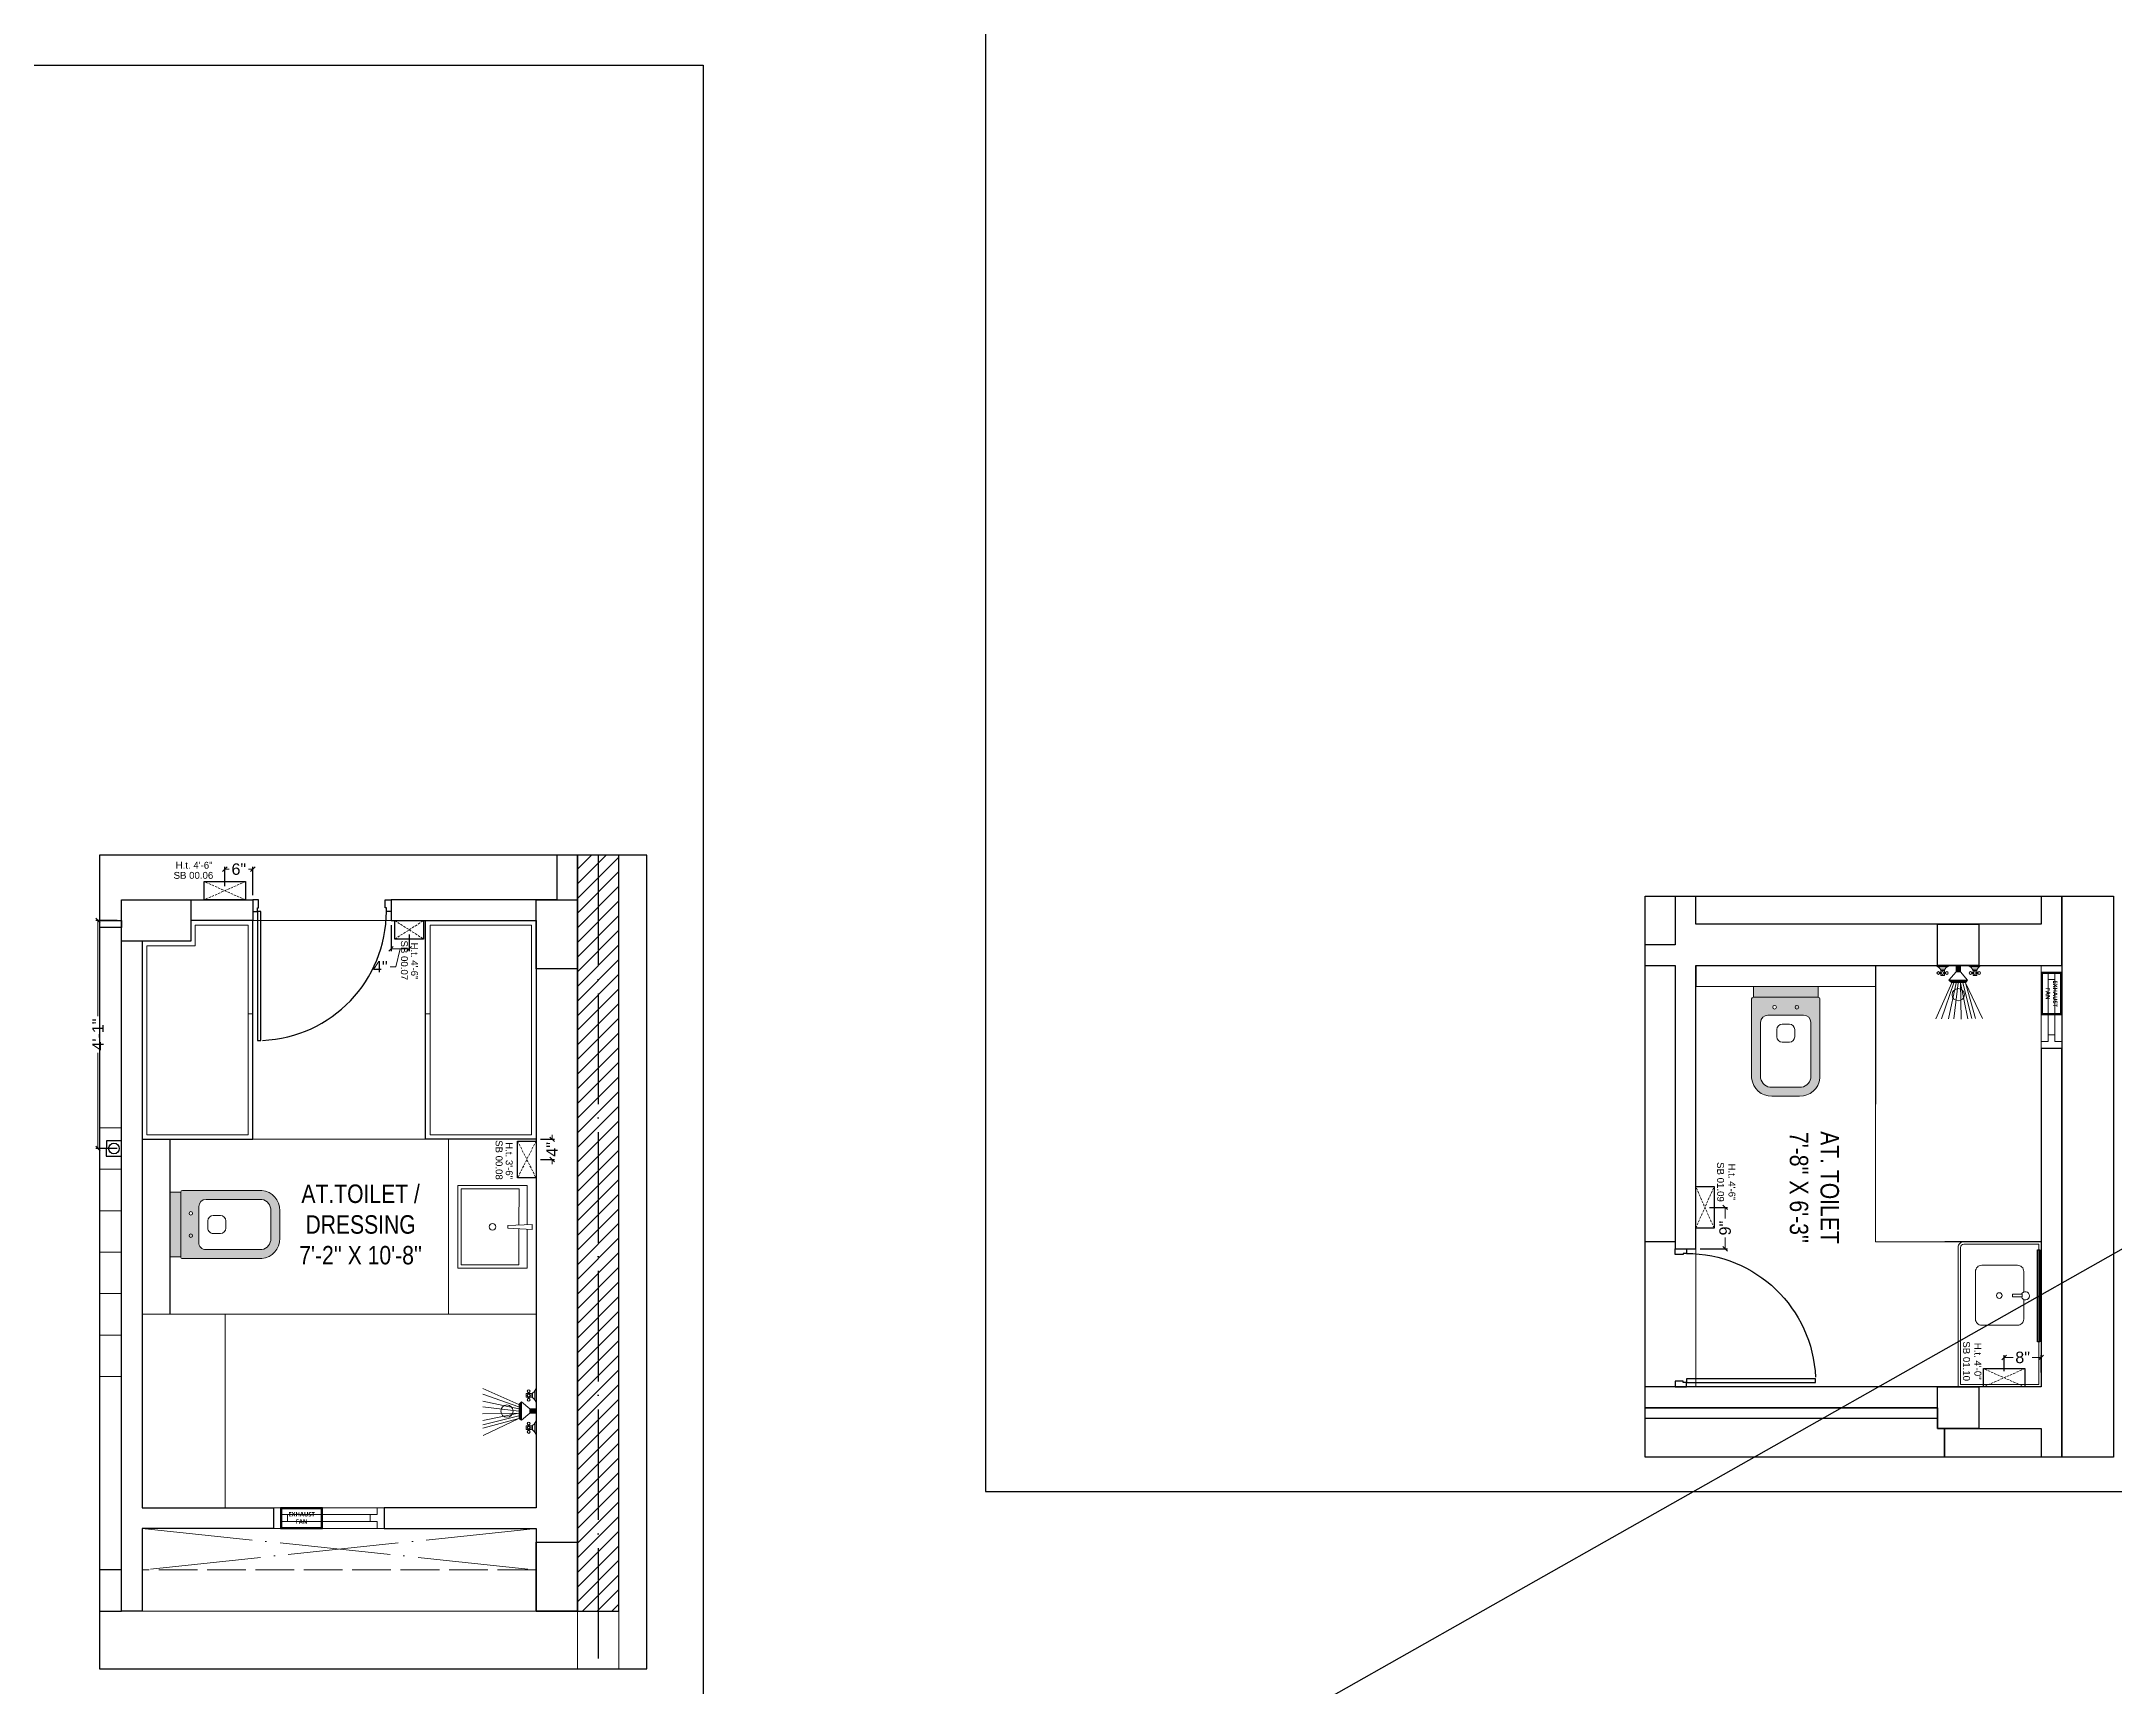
# Model space of a CAD drawing. Header units: millimetres. Extents: x 56222 to 3066687, y -650199 to -121287.
# Drawn here: x 156397.7 to 156847.9, y -178328.8 to -177971.5 of the extents above; entities that cross this region are included whole.
import ezdxf

# ---------------------------------------------------------------- set-up
doc = ezdxf.new("R2010")
doc.units = ezdxf.units.MM
doc.header["$MEASUREMENT"] = 0
doc.header["$PDMODE"] = 35
for name, pattern in [('ACAD_ISO02W100', [15, 12, -3]), ('ACAD_ISO04W100', [30, 24, -3, 0, -3]), ('DASHED', [0.75, 0.5, -0.25]), ('DASHED2', [0.375, 0.25, -0.125])]:
    doc.linetypes.add(name, pattern=pattern)
doc.layers.get('Defpoints').update_dxf_attribs({"color": 220})
doc.layers.add('AR DOOR', color=40, linetype='Continuous')
doc.layers.add('AR ELE-5', color=134, linetype='Continuous')
for name, color, linetype, lineweight in [('COLUMN', 1, 'Continuous', 30), ('dim05', 1, 'Continuous', 13), ('el', 7, 'Continuous', 20), ('ELEC-wires', 1, 'DASHED2', 13), ('Electrical', 84, 'Continuous', 30), ('FIRST FLOOR', 7, 'Continuous', 9), ('FIRST FLOOR ( DW_RAIL )', 7, 'Continuous', 9), ('FIRST FLOOR ( TEXT )', 7, 'Continuous', 9), ('FIRST FLOOR_( PLine )_', 251, 'Continuous', 30), ('FURNITURE', 32, 'Continuous', 9), ('GROUND FLOOR', 7, 'Continuous', 9), ('GROUND FLOOR  ( HATCH )', 251, 'Continuous', 9), ('GROUND FLOOR  ( PLINE )', 251, 'Continuous', 30), ('GROUND FLOOR ( STAIR )', 251, 'Continuous', 9), ('SECOND FLOOR ( DW_RAIL )', 7, 'Continuous', 9), ('TILE', 14, 'Continuous', 9), ('UTILITY', 48, 'Continuous', 9), ('wall', 7, 'Continuous', 30), ('X_PLOT', 1, 'Continuous', 9), ('XX~SLAB ( BEAM )~ ( DIM )', 7, 'Continuous', 9), ('XX~STR BEAM', 5, 'ACAD_ISO02W100', 9)]:
    doc.layers.add(name, color=color, linetype=linetype, lineweight=lineweight)
doc.layers.add('XX~SLAB ( PLINE )', color=251, linetype='Continuous', plot=False)
doc.styles.add('Arial', font='arial.ttf')
doc.styles.add('KATHA', font='swissc.ttf')
doc.styles.get("Standard").update_dxf_attribs({"font": 'arial.ttf', "height": 6})
doc.dimstyles.new('ISO-25', dxfattribs={"dimtxt": 2.5, "dimasz": 1, "dimexe": 0.5, "dimexo": 1, "dimtad": 0, "dimdec": 1, "dimlunit": 4, "dimtxsty": 'Standard', "dimblk": 'OBLIQUE', "dimcen": 2.5, "dimclrd": 1, "dimclre": 1, "dimclrt": 5, "dimadec": 0, "dimazin": 0, "dimtfac": 1, "dimtdec": 1, "dimtmove": 0, "dimatfit": 3, "dimfxl": 1, "dimlwd": -1, "dimarcsym": 0})

# ---------------------------------------------------------------- blocks, each defined once
blk = doc.blocks.new('A$C3EC62B37')
at = {"layer": 'FURNITURE', "lineweight": 30, "ltscale": 0.25, "true_color": 0xffffff}
h = blk.add_hatch(color=7, dxfattribs=at)
h.dxf.hatch_style = 1
h.paths.add_polyline_path([(-12.22, 0), (-12.22, 2.35), (-26.26, 2.35), (-26.26, 0)])
h.paths.add_polyline_path([(-26.26, 2.35), (-12.22, 2.35, 0.414214), (-11.83, 2.74), (-11.83, 19.96, 0.388639), (-16.24, 23.87), (-22.38, 23.87, 0.379499), (-26.65, 19.96), (-26.65, 2.74, 0.414214)])
h.paths.add_polyline_path([(-15.35, 6.26), (-23.13, 6.26, -0.414214), (-24.7, 7.83), (-24.7, 19.96, -0.349567), (-22.37, 21.91), (-16.24, 21.91, -0.364948), (-13.78, 19.96), (-13.78, 7.83, -0.414214)], flags=16)
h.paths.add_polyline_path([(-18.46, 8.22), (-20.02, 8.22, -0.414214), (-21.2, 9.39), (-21.2, 10.96, -0.414214), (-20.02, 12.13), (-18.46, 12.13, -0.414214), (-17.28, 10.96), (-17.28, 9.39, -0.414214)], flags=0)
h.paths.add_polyline_path([(-22.06, 4.53, -1), (-21.27, 4.53, -1)], flags=16)
at = {"layer": 'FURNITURE', "color": 0, "linetype": 'ByBlock', "lineweight": -2}
for p, q in [((-22.24, 23.87), (-16.24, 23.87)), ((-26.65, 2.74), (-26.65, 19.96)), ((-24.7, 7.83), (-24.7, 19.96)), ((-22.24, 21.91), (-16.24, 21.91)), ((-13.78, 7.83), (-13.78, 19.96)), ((-11.83, 2.74), (-11.83, 19.96)), ((-21.2, 9.39), (-21.2, 10.96)), ((-20.02, 12.13), (-18.46, 12.13)), ((-17.28, 9.39), (-17.28, 10.96)), ((-23.13, 6.26), (-15.35, 6.26)), ((-20.02, 8.22), (-18.46, 8.22)), ((-26.26, 2.35), (-12.22, 2.35)), ((-26.26, 2.35), (-26.26, 0)), ((-26.26, 0), (-12.22, 0)), ((-26.26, 0), (-12.22, 0)), ((-12.22, 2.35), (-12.22, 0))]:
    blk.add_line(p, q, dxfattribs=at)
for centre in [(-21.66, 4.53), (-16.81, 4.53)]:
    blk.add_circle(centre, 0.391, dxfattribs=at)
for centre, radius, start, end in [((-22.31, 19.5), 4.37, 89.0873, 174.0395), ((-16.17, 19.5), 4.37, 5.9605, 90.9127), ((-22.31, 19.48), 2.44, 88.437, 168.6348), ((-16.17, 19.48), 2.44, 11.3652, 91.563), ((-20.02, 10.96), 1.17, 90, 180), ((-20.02, 9.39), 1.17, 180, 270), ((-18.46, 10.96), 1.17, 0, 90), ((-18.46, 9.39), 1.17, 270, 0), ((-23.13, 7.83), 1.57, 180, 270), ((-15.35, 7.83), 1.57, 270, 0), ((-26.26, 2.74), 0.391, 180, 270), ((-12.22, 2.74), 0.391, 270, 0)]:
    blk.add_arc(centre, radius, start, end, dxfattribs=at)
blk = doc.blocks.new('*U25')
for points in [[(-40, 0), (0, 0), (0, 30), (10, 30), (10, 100), (-40, 100)], [(0, 0), (0, -1120), (30, -1120), (30, 0)], [(1160, 0), (1120, 0), (1120, 30), (1110, 30), (1110, 100), (1160, 100)]]:
    blk.add_lwpolyline(points, close=True)
at = {"layer": 'AR ELE-5', "linetype": 'ByBlock', "ltscale": 15}
blk.add_arc((-2, 1), 1122, 272.373, 359.9653, dxfattribs=at)
blk = doc.blocks.new('A$C07311617')
at = {"layer": 'UTILITY'}
h = blk.add_hatch(color=7, dxfattribs=at)
h.paths.add_polyline_path([(-3.13, 2.02), (-3.13, 0), (-3.74, 0), (-3.74, 0.46), (-3.74, 1.42)])
h.paths.add_polyline_path([(-3.13, 0), (-3.13, -0.46), (-3.13, -2.02), (-3.74, -1.59), (-3.74, -0.46), (-3.74, 0)])
h = blk.add_hatch(color=7, dxfattribs=at)
h.paths.add_polyline_path([(0, 0.46), (0, 0), (-1.35, 0), (-1.35, 0.46)])
h.paths.add_polyline_path([(0, 0), (0, -0.46), (-1.35, -0.46), (-1.35, 0)])
at = {"layer": 'UTILITY', "color": 7}
for p, q in [((-3.74, 1.42), (-11.52, 4.9)), ((-3.74, 0.94), (-11.52, 3.66)), ((-3.74, 0.46), (-11.52, 2.15)), ((-3.74, 0), (-11.52, 0.93)), ((-3.13, 2.02), (-3.74, 1.42)), ((-3.13, -0.46), (-3.13, 2.02)), ((-1.35, 0.46), (-3.13, 2.02)), ((-3.13, 0.46), (-3.13, 1.42)), ((-1.74, 3.79), (-1.74, 4.05)), ((-1.74, 2.99), (-1.74, 2.72)), ((-1.47, 3.79), (-1.47, 4.05)), ((-1.47, 2.99), (-1.47, 2.72)), ((-1.35, -0.46), (-1.35, 0.46)), ((-1.35, 0.46), (0, 0.46)), ((-0.8, 3.9), (-0.8, 2.88)), ((-0.27, 2.44), (-0.27, 4.33)), ((0, -0.46), (0, 0.46)), ((-3.74, -0.46), (-11.62, -0.61)), ((-3.74, -0.46), (-11.57, -2.09)), ((-3.74, -1.03), (-11.52, -2.96)), ((-3.74, -1.59), (-11.52, -5.3)), ((-3.74, -1.59), (-11.52, -3.73)), ((-3.74, -1.59), (-3.13, -2.02)), ((-3.13, -0.46), (-3.13, -2.02)), ((-1.35, -0.46), (-3.13, -2.02)), ((-1.74, -3.22), (-1.74, -2.95)), ((-1.74, -4.02), (-1.74, -4.29)), ((-1.47, -3.22), (-1.47, -2.95)), ((-1.47, -4.02), (-1.47, -4.29)), ((-1.35, -0.46), (0, -0.46)), ((-0.8, -4.13), (-0.8, -3.11)), ((-0.27, -2.68), (-0.27, -4.56))]:
    blk.add_line(p, q, dxfattribs=at)
for points in [[(-1.35, 0.46), (-3.13, 2.02)], [(-3.13, -2.02), (-1.35, -0.46)]]:
    blk.add_lwpolyline(points, dxfattribs=at)
for points in [[(-1.07, 2.99), (-2.14, 2.99), (-2.14, 3.79), (-1.07, 3.79)], [(-1.07, -3.22), (-2.14, -3.22), (-2.14, -4.02), (-1.07, -4.02)]]:
    blk.add_lwpolyline(points, close=True, dxfattribs=at)
for centre, radius in [((-1.6, 4.32), 0.298), ((-6.31, 0), 1.33), ((-1.6, 3.39), 0.298), ((-1.6, 2.45), 0.298), ((-1.6, -2.69), 0.298), ((-1.6, -3.62), 0.298), ((-1.6, -4.55), 0.298)]:
    blk.add_circle(centre, radius, dxfattribs=at)
for centre, start, end in [((-1.47, 5.26), 285.2551, 344.7449), ((-1.47, 1.52), 15.2551, 74.7449), ((-1.47, -1.75), 285.2551, 344.7449), ((-1.47, -5.49), 15.2551, 74.7449)]:
    blk.add_arc(centre, 1.52, start, end, dxfattribs=at)
blk = doc.blocks.new('6616')
at = {"color": 242, "linetype": 'DASHED', "true_color": 0xcd2027}
for p, q in [((386784.79, -36915.77), (386775.78, -36911.78)), ((386784.79, -36911.78), (386775.78, -36915.77))]:
    blk.add_line(p, q, dxfattribs=at)
at = {"layer": 'ELEC-wires', "color": 5, "linetype": 'ByBlock', "lineweight": 30, "ltscale": 4}
blk.add_lwpolyline([(386775.78, -36911.78), (386784.79, -36911.78), (386784.79, -36915.77), (386775.78, -36915.77)], close=True, dxfattribs=at)
blk = doc.blocks.new('_Oblique')
at = {"layer": 'wall', "color": 0, "lineweight": -2}
blk.add_line((-0.5, -0.5), (0.5, 0.5), dxfattribs=at)
blk = doc.blocks.new('*D399')
at = {"layer": 'Defpoints', "color": 0, "lineweight": 30, "transparency": 16777216}
for p in [(156505.11, -178209.95), (156505.11, -178214.33), (156508.58, -178214.33)]:
    blk.add_point(p, dxfattribs=at)
at = {"layer": 'dim05', "color": 1, "linetype": 'Continuous', "lineweight": -2, "transparency": 16777216}
for p, q in [((156506.11, -178209.95), (156509.08, -178209.95)), ((156506.11, -178214.33), (156509.08, -178214.33))]:
    blk.add_line(p, q, dxfattribs=at)
at = {"layer": 'dim05', "color": 1, "linetype": 'Continuous', "transparency": 16777216}
for p, q in [((156508.58, -178209.95), (156508.58, -178208.95)), ((156508.58, -178209.95), (156508.58, -178210.03)), ((156508.58, -178214.33), (156508.58, -178214.26)), ((156508.58, -178214.33), (156508.58, -178215.33))]:
    blk.add_line(p, q, dxfattribs=at)
at = {"layer": 'dim05', "color": 1, "transparency": 16777216}
for p, rotation in [((156508.58, -178209.95), 270), ((156508.58, -178214.33), 90)]:
    blk.add_blockref('_Oblique', p, dxfattribs=dict(at, rotation=rotation))
at = {"layer": 'dim05', "color": 5, "lineweight": 25, "transparency": 16777216, "insert": (156508.58, -178212.14), "char_height": 2.5, "attachment_point": 5, "rotation": 90, "style": 'Arial'}
blk.add_mtext('4"', dxfattribs=at)
blk = doc.blocks.new('*D414')
at = {"layer": 'Defpoints', "color": 0, "lineweight": 30, "transparency": 16777216}
for p in [(156473.61, -178162.45), (156477.56, -178164.45), (156477.56, -178168.59)]:
    blk.add_point(p, dxfattribs=at)
at = {"layer": 'dim05', "color": 1, "linetype": 'Continuous', "lineweight": -2, "transparency": 16777216}
for p, q in [((156473.61, -178163.45), (156473.61, -178169.09)), ((156477.56, -178165.45), (156477.56, -178169.09))]:
    blk.add_line(p, q, dxfattribs=at)
at = {"layer": 'dim05', "color": 1, "linetype": 'Continuous', "transparency": 16777216}
for p, q in [((156473.61, -178168.59), (156477.56, -178168.59)), ((156475.58, -178168.59), (156474.65, -178172.47)), ((156474.65, -178172.47), (156473.4, -178172.47))]:
    blk.add_line(p, q, dxfattribs=at)
at = {"layer": 'dim05', "color": 1, "transparency": 16777216, "rotation": 180}
blk.add_blockref('_Oblique', (156473.61, -178168.59), dxfattribs=at)
at = {"layer": 'dim05', "color": 1, "transparency": 16777216}
blk.add_blockref('_Oblique', (156477.56, -178168.59), dxfattribs=at)
at = {"layer": 'dim05', "color": 5, "lineweight": 25, "transparency": 16777216, "insert": (156471.29, -178172.47), "char_height": 2.5, "attachment_point": 5, "style": 'Arial'}
blk.add_mtext('4"', dxfattribs=at)
blk = doc.blocks.new('A$C1B9B2090')
at = {"layer": 'Electrical', "ltscale": 10}
blk.add_line((0, 4.97), (10.08, 4.97), dxfattribs=at)
at = {"layer": 'Electrical', "ltscale": 2}
for points in [[(0, 0), (10.08, 0), (10.08, 4.97), (0, 4.97)], [(0.25, 0.25), (9.83, 0.25), (9.83, 4.72), (0.25, 4.72)]]:
    blk.add_lwpolyline(points, close=True, dxfattribs=at)
at = {"layer": 'Electrical', "ltscale": 2, "insert": (1.5, 3.92), "char_height": 1.05, "width": 7.1646, "attachment_point": 1}
blk.add_mtext('\\pxqc;{\\fMalgun Gothic|b1|i0|c0|p34;\\W5.565;\\C0;\\W1;EXHAUST \\P\\W7.7995;\\W1;FAN}', dxfattribs=at)
blk = doc.blocks.new('*D415')
at = {"layer": 'Defpoints', "color": 0, "lineweight": 30, "transparency": 16777216}
for p in [(156443.61, -178151.3), (156437.52, -178155.96), (156443.61, -178157.95)]:
    blk.add_point(p, dxfattribs=at)
at = {"layer": 'dim05', "color": 1, "linetype": 'Continuous', "lineweight": -2, "transparency": 16777216}
for p, q in [((156437.52, -178154.96), (156437.52, -178150.8)), ((156443.61, -178156.95), (156443.61, -178150.8))]:
    blk.add_line(p, q, dxfattribs=at)
at = {"layer": 'dim05', "color": 1, "linetype": 'Continuous', "transparency": 16777216}
for p, q in [((156437.52, -178151.3), (156438.49, -178151.3)), ((156443.61, -178151.3), (156442.63, -178151.3))]:
    blk.add_line(p, q, dxfattribs=at)
at = {"layer": 'dim05', "color": 1, "transparency": 16777216, "rotation": 180}
blk.add_blockref('_Oblique', (156437.52, -178151.3), dxfattribs=at)
at = {"layer": 'dim05', "color": 1, "transparency": 16777216}
blk.add_blockref('_Oblique', (156443.61, -178151.3), dxfattribs=at)
at = {"layer": 'dim05', "color": 5, "lineweight": 25, "transparency": 16777216, "insert": (156440.56, -178151.3), "char_height": 2.5, "attachment_point": 5, "style": 'Arial'}
blk.add_mtext('6"', dxfattribs=at)
blk = doc.blocks.new('*D416')
at = {"layer": 'Defpoints', "color": 0, "lineweight": 30, "transparency": 16777216}
for p in [(156415.11, -178162.45), (156409.98, -178211.95), (156415.11, -178211.95)]:
    blk.add_point(p, dxfattribs=at)
at = {"layer": 'dim05', "color": 1, "linetype": 'Continuous', "lineweight": -2, "transparency": 16777216}
for p, q in [((156414.11, -178162.45), (156409.48, -178162.45)), ((156414.11, -178211.95), (156409.48, -178211.95))]:
    blk.add_line(p, q, dxfattribs=at)
at = {"layer": 'dim05', "color": 1, "linetype": 'Continuous', "transparency": 16777216}
for p, q in [((156409.98, -178162.45), (156409.98, -178183.2)), ((156409.98, -178211.95), (156409.98, -178191.2))]:
    blk.add_line(p, q, dxfattribs=at)
at = {"layer": 'dim05', "color": 1, "transparency": 16777216}
for p, rotation in [((156409.98, -178162.45), 90), ((156409.98, -178211.95), 270)]:
    blk.add_blockref('_Oblique', p, dxfattribs=dict(at, rotation=rotation))
at = {"layer": 'dim05', "color": 5, "lineweight": 25, "transparency": 16777216, "insert": (156409.98, -178187.2), "char_height": 2.5, "attachment_point": 5, "rotation": 90, "style": 'Arial'}
blk.add_mtext('4\'-1"', dxfattribs=at)
blk = doc.blocks.new('*U19')
for points in [[(-1160, 0), (-1120, 0), (-1120, 30), (-1110, 30), (-1110, 100), (-1160, 100)], [(0, 0), (0, -1120), (-30, -1120), (-30, 0)], [(40, 0), (0, 0), (0, 30), (-10, 30), (-10, 100), (40, 100)]]:
    blk.add_lwpolyline(points, close=True)
at = {"layer": 'AR ELE-5', "linetype": 'ByBlock', "ltscale": 15}
blk.add_arc((2, 1), 1122, 180.0347, 267.627, dxfattribs=at)
blk = doc.blocks.new('*D408')
at = {"layer": 'Defpoints', "color": 0, "lineweight": 30, "transparency": 16777216}
for p in [(156758.94, -178224.73), (156756.94, -178233.73), (156763.33, -178233.73)]:
    blk.add_point(p, dxfattribs=at)
at = {"layer": 'dim05', "color": 1, "linetype": 'Continuous', "lineweight": -2, "transparency": 16777216}
for p, q in [((156759.94, -178224.73), (156763.83, -178224.73)), ((156757.94, -178233.73), (156763.83, -178233.73))]:
    blk.add_line(p, q, dxfattribs=at)
at = {"layer": 'dim05', "color": 1, "linetype": 'Continuous', "transparency": 16777216}
for p, q in [((156763.33, -178224.73), (156763.33, -178227.17)), ((156763.33, -178233.73), (156763.33, -178231.29))]:
    blk.add_line(p, q, dxfattribs=at)
at = {"layer": 'dim05', "color": 1, "transparency": 16777216}
for p, rotation in [((156763.33, -178224.73), 90), ((156763.33, -178233.73), 270)]:
    blk.add_blockref('_Oblique', p, dxfattribs=dict(at, rotation=rotation))
at = {"layer": 'dim05', "color": 5, "lineweight": 25, "transparency": 16777216, "insert": (156763.33, -178229.23), "char_height": 2.5, "attachment_point": 5, "rotation": 90, "style": 'Arial'}
blk.add_mtext('9"', dxfattribs=at)
blk = doc.blocks.new('*D409')
at = {"layer": 'Defpoints', "color": 0, "lineweight": 30, "transparency": 16777216}
for p in [(156831.94, -178257.33), (156823.91, -178261.28), (156831.94, -178261.6)]:
    blk.add_point(p, dxfattribs=at)
at = {"layer": 'dim05', "color": 1, "linetype": 'Continuous', "lineweight": -2, "transparency": 16777216}
for p, q in [((156823.91, -178260.28), (156823.91, -178256.83)), ((156831.94, -178260.6), (156831.94, -178256.83))]:
    blk.add_line(p, q, dxfattribs=at)
at = {"layer": 'dim05', "color": 1, "linetype": 'Continuous', "transparency": 16777216}
for p, q in [((156823.91, -178257.33), (156825.86, -178257.33)), ((156831.94, -178257.33), (156829.99, -178257.33))]:
    blk.add_line(p, q, dxfattribs=at)
at = {"layer": 'dim05', "color": 1, "transparency": 16777216, "rotation": 180}
blk.add_blockref('_Oblique', (156823.91, -178257.33), dxfattribs=at)
at = {"layer": 'dim05', "color": 1, "transparency": 16777216}
blk.add_blockref('_Oblique', (156831.94, -178257.33), dxfattribs=at)
at = {"layer": 'dim05', "color": 5, "lineweight": 25, "transparency": 16777216, "insert": (156827.93, -178257.33), "char_height": 2.5, "attachment_point": 5, "style": 'Arial'}
blk.add_mtext('8"', dxfattribs=at)

msp = doc.modelspace()

# ---------------------------------------------------------------- hatches: boundary and pattern name
at = {"layer": 'GROUND FLOOR  ( HATCH )'}
h = msp.add_hatch(dxfattribs=at)
h.set_pattern_fill('ANSI31', color=6, scale=18, angle=360, style=0)
h.set_pattern_definition([(45, (39982.4193, -15693.2803), (-1.590990258, 1.590990258), [])])
h.paths.add_polyline_path([(156523.105, -178148.215), (156514.105, -178148.215), (156514.105, -178312.455), (156523.105, -178312.455)])

# ---------------------------------------------------------------- linework, layer by layer
at = {"layer": 'COLUMN'}
for points in [[(156430.105, -178157.955), (156430.105, -178166.955), (156415.105, -178166.955), (156415.105, -178157.955)], [(156505.105, -178157.955), (156514.105, -178157.955), (156514.105, -178172.955), (156505.105, -178172.955)], [(156818.445, -178163.232), (156818.445, -178172.232), (156809.445, -178172.232), (156809.445, -178163.232)], [(156818.445, -178263.732), (156818.445, -178272.732), (156809.445, -178272.732), (156809.445, -178263.732)], [(156505.105, -178297.455), (156514.105, -178297.455), (156514.105, -178312.455), (156505.105, -178312.455)]]:
    msp.add_lwpolyline(points, close=True, dxfattribs=at)
at = {"layer": 'FIRST FLOOR'}
for p, q in [((156752.445, -178157.141), (156752.445, -178167.732)), ((156756.945, -178157.141), (156756.945, -178163.232)), ((156831.945, -178157.141), (156831.945, -178163.232)), ((156836.445, -178157.141), (156836.445, -178278.963)), ((156756.945, -178163.232), (156831.945, -178163.232)), ((156752.445, -178167.732), (156745.964, -178167.732)), ((156752.445, -178172.232), (156745.964, -178172.232)), ((156752.445, -178172.232), (156752.445, -178233.732)), ((156756.945, -178172.232), (156836.445, -178172.232)), ((156756.945, -178172.232), (156756.945, -178263.732)), ((156831.945, -178172.232), (156831.945, -178263.732)), ((156831.945, -178190.232), (156836.445, -178190.232)), ((156752.445, -178233.732), (156756.945, -178233.732)), ((156745.964, -178268.232), (156809.445, -178268.232)), ((156809.445, -178272.732), (156831.945, -178272.732)), ((156831.945, -178272.732), (156831.945, -178278.963))]:
    msp.add_line(p, q, dxfattribs=at)
at = {"layer": 'FIRST FLOOR ( DW_RAIL )'}
msp.add_lwpolyline([(156836.445, -178190.232), (156836.445, -178188.732), (156834.945, -178188.732), (156834.945, -178187.232), (156833.445, -178187.232), (156833.445, -178175.232), (156834.945, -178175.232), (156834.945, -178173.732), (156836.445, -178173.732), (156836.445, -178172.232), (156831.945, -178172.232), (156831.945, -178173.732), (156833.445, -178173.732), (156833.445, -178175.232), (156834.945, -178175.232), (156834.945, -178187.232), (156833.445, -178187.232), (156833.445, -178188.732), (156831.945, -178188.732), (156831.945, -178190.232), (156836.445, -178190.232), (156836.445, -178172.232), (156831.945, -178172.232), (156831.945, -178190.232)], close=True, dxfattribs=at)
at = {"layer": 'FIRST FLOOR_( PLine )_'}
for p, q in [((156752.445, -178157.141), (156752.445, -178167.732)), ((156756.945, -178163.232), (156756.945, -178157.141)), ((156831.945, -178157.141), (156831.945, -178163.232)), ((156836.445, -178172.232), (156836.445, -178157.141)), ((156831.945, -178163.232), (156756.945, -178163.232)), ((156752.445, -178167.732), (156745.964, -178167.732)), ((156745.964, -178172.232), (156752.445, -178172.232)), ((156752.445, -178172.232), (156752.445, -178233.732)), ((156756.945, -178233.732), (156756.945, -178172.232)), ((156756.945, -178172.232), (156836.445, -178172.232)), ((156752.445, -178233.732), (156756.945, -178233.732))]:
    msp.add_line(p, q, dxfattribs=at)
for points in [[(156836.445, -178278.963), (156836.445, -178190.232), (156831.945, -178190.232), (156831.945, -178263.732), (156745.964, -178263.732)], [(156745.964, -178268.232), (156809.445, -178268.232), (156809.445, -178272.732), (156831.945, -178272.732), (156831.945, -178278.963)]]:
    msp.add_lwpolyline(points, dxfattribs=at)
at = {"layer": 'FURNITURE'}
for p, q in [((156795.945, -178232.232), (156795.945, -178172.232)), ((156442.605, -178182.705), (156443.605, -178182.705)), ((156482.105, -178182.705), (156481.105, -178182.705)), ((156486.105, -178247.955), (156486.105, -178209.955)), ((156795.945, -178232.232), (156831.945, -178232.232))]:
    msp.add_line(p, q, dxfattribs=at)
at = {"layer": 'FURNITURE', "color": 5, "lineweight": 30, "ltscale": 10000}
for p, q in [((156795.945, -178172.232), (156795.945, -178202.34)), ((156831.945, -178232.232), (156811.034, -178232.232))]:
    msp.add_line(p, q, dxfattribs=at)
at = {"layer": 'FURNITURE', "lineweight": 30}
for p, q in [((156752.393, -178232.233), (156745.964, -178232.233)), ((156810.945, -178272.732), (156810.945, -178278.963))]:
    msp.add_line(p, q, dxfattribs=at)
for points in [[(156410.315, -178162.455), (156415.105, -178162.455), (156415.105, -178163.955), (156410.315, -178163.955)], [(156419.605, -178166.955), (156419.605, -178209.955), (156443.605, -178209.955), (156443.605, -178162.455), (156430.105, -178162.455)], [(156745.964, -178270.482), (156809.445, -178270.482), (156809.445, -178268.232), (156745.964, -178268.232)], [(156810.945, -178278.963), (156810.945, -178272.732), (156831.945, -178272.732), (156831.945, -178278.963)]]:
    msp.add_lwpolyline(points, dxfattribs=at)
at = {"layer": 'FURNITURE'}
for points in [[(156431.105, -178163.455), (156431.105, -178167.955), (156420.605, -178167.955)], [(156420.605, -178167.955), (156420.605, -178208.955), (156442.605, -178208.955), (156442.605, -178163.455), (156431.105, -178163.455)], [(156503.203, -178229.452), (156503.189, -178237.963), (156488.095, -178237.954), (156488.116, -178219.954), (156503.209, -178219.963), (156503.204, -178228.475)], [(156501.403, -178229.364), (156501.389, -178237.242), (156488.816, -178237.234), (156488.835, -178220.675), (156501.409, -178220.682), (156501.403, -178228.561)]]:
    msp.add_lwpolyline(points, dxfattribs=at)
at = {"layer": 'FURNITURE', "lineweight": 30}
msp.add_lwpolyline([(156481.105, -178162.455), (156505.105, -178162.455), (156505.105, -178209.955), (156481.105, -178209.955)], close=True, dxfattribs=at)
at = {"layer": 'FURNITURE'}
for points in [[(156504.105, -178163.455), (156504.105, -178208.955), (156482.105, -178208.955), (156482.105, -178163.455)], [(156757.038, -178176.732), (156757.038, -178172.232), (156795.945, -178172.232), (156795.945, -178176.732)], [(156498.987, -178228.675), (156498.987, -178229.247), (156504.284, -178229.504), (156504.284, -178228.424)], [(156827.818, -178243.612), (156825.715, -178243.612), (156825.715, -178244.148), (156827.818, -178244.148)], [(156827.818, -178243.612), (156825.715, -178243.612), (156825.715, -178244.148), (156827.818, -178244.148)], [(156419.605, -178247.955), (156437.605, -178247.955), (156437.605, -178289.955), (156419.605, -178289.955)]]:
    msp.add_lwpolyline(points, close=True, dxfattribs=at)
for points in [[(156831.945, -178263.732), (156831.945, -178232.232), (156815.137, -178232.232, 0.4226133), (156813.939, -178233.417), (156813.939, -178263.732)], [(156831.445, -178263.232), (156831.445, -178232.732), (156815.132, -178232.732, 0.4253073), (156814.439, -178233.414), (156814.439, -178263.232)]]:
    msp.add_lwpolyline(points, format="xyb", close=True, dxfattribs=at)
msp.add_lwpolyline([(156828.17, -178244.742), (156828.171, -178249.014, -0.4142136), (156826.838, -178250.346), (156819.039, -178250.347, -0.4142136), (156817.707, -178249.014), (156817.706, -178238.633, -0.4142136), (156819.039, -178237.301), (156826.838, -178237.301, -0.4142136), (156828.17, -178238.633), (156828.17, -178243.107)], format="xyb", dxfattribs=at)
msp.add_lwpolyline([(156828.17, -178244.742), (156828.171, -178249.014, -0.4142136), (156826.838, -178250.346), (156819.039, -178250.347, -0.4142136), (156817.707, -178249.014), (156817.706, -178238.633, -0.4142136), (156819.039, -178237.301), (156826.838, -178237.301, -0.4142136), (156828.17, -178238.633), (156828.17, -178243.107)], format="xyb", dxfattribs=at)
at = {"layer": 'FURNITURE', "color": 5, "lineweight": 30, "ltscale": 10000}
msp.add_lwpolyline([(156831.689, -178233.988), (156831.689, -178253.956), (156831.13, -178253.956), (156831.13, -178233.988)], close=True, dxfattribs=at)
at = {"layer": 'FURNITURE'}
for centre, radius in [((156495.642, -178228.959), 0.72), ((156822.862, -178243.88), 0.613), ((156822.862, -178243.88), 0.613)]:
    msp.add_circle(centre, radius, dxfattribs=at)
msp.add_arc((156828.533, -178243.925), 0.895, 194.4676, 159.53074, dxfattribs=at)
msp.add_arc((156828.533, -178243.925), 0.895, 194.4676, 159.53074, dxfattribs=at)
at = {"layer": 'GROUND FLOOR'}
for p, q in [((156514.105, -178148.215), (156514.105, -178324.92)), ((156523.105, -178148.215), (156523.105, -178324.92)), ((156415.105, -178157.955), (156415.105, -178312.455)), ((156443.605, -178157.955), (156415.105, -178157.955)), ((156443.605, -178157.955), (156443.605, -178162.455)), ((156505.105, -178157.955), (156473.609, -178157.953)), ((156473.609, -178157.953), (156473.609, -178162.453)), ((156505.105, -178162.455), (156430.105, -178162.455)), ((156505.105, -178162.455), (156505.105, -178289.955)), ((156419.605, -178166.955), (156419.605, -178289.955)), ((156419.605, -178209.955), (156505.105, -178209.955)), ((156419.605, -178247.955), (156505.105, -178247.955)), ((156451.105, -178289.955), (156505.105, -178289.955)), ((156472.105, -178289.955), (156472.105, -178294.455)), ((156419.605, -178294.455), (156419.605, -178312.455)), ((156451.105, -178294.455), (156505.105, -178294.455)), ((156505.105, -178294.455), (156505.105, -178312.455)), ((156415.105, -178303.455), (156410.315, -178303.455)), ((156514.105, -178312.455), (156410.315, -178312.455))]:
    msp.add_line(p, q, dxfattribs=at)
at = {"layer": 'GROUND FLOOR', "color": 1, "linetype": 'ACAD_ISO04W100'}
for p, q in [((156518.605, -178148.215), (156518.605, -178312.455)), ((156419.605, -178294.455), (156505.105, -178303.455)), ((156505.105, -178294.455), (156419.605, -178303.455))]:
    msp.add_line(p, q, dxfattribs=at)
at = {"layer": 'GROUND FLOOR', "linetype": 'ACAD_ISO02W100', "ltscale": 0.7}
msp.add_line((156505.105, -178303.455), (156419.605, -178303.455), dxfattribs=at)
at = {"layer": 'GROUND FLOOR', "color": 6, "lineweight": 30}
msp.add_lwpolyline([(156514.105, -178148.215), (156514.105, -178312.455), (156523.105, -178312.455), (156523.105, -178148.215)], dxfattribs=at)
at = {"layer": 'GROUND FLOOR  ( PLINE )'}
for points in [[(156509.605, -178148.215), (156509.605, -178157.955), (156473.609, -178157.953), (156473.609, -178162.453), (156505.105, -178162.455), (156505.105, -178289.955), (156472.105, -178289.955), (156472.105, -178294.455), (156505.105, -178294.455), (156505.105, -178312.455), (156514.105, -178312.455), (156514.105, -178148.215)], [(156419.605, -178289.955), (156448.1, -178289.955), (156448.1, -178294.455), (156419.605, -178294.455), (156419.605, -178312.455), (156415.105, -178312.455), (156415.105, -178157.955), (156443.605, -178157.955), (156443.605, -178162.455), (156430.105, -178162.455)], [(156419.605, -178166.955), (156419.605, -178289.955)], [(156425.605, -178209.955), (156425.605, -178247.955)], [(156410.315, -178312.455), (156415.105, -178312.455), (156415.105, -178303.455), (156410.315, -178303.455)]]:
    msp.add_lwpolyline(points, dxfattribs=at)
at = {"layer": 'GROUND FLOOR ( STAIR )'}
for p, q in [((156415.105, -178207.455), (156410.315, -178207.455)), ((156415.105, -178216.455), (156410.315, -178216.455)), ((156415.105, -178225.455), (156410.315, -178225.455)), ((156415.105, -178234.455), (156410.315, -178234.455)), ((156415.105, -178243.455), (156410.315, -178243.455)), ((156415.105, -178252.455), (156410.315, -178252.455)), ((156415.105, -178261.455), (156410.315, -178261.455))]:
    msp.add_line(p, q, dxfattribs=at)
at = {"layer": 'SECOND FLOOR ( DW_RAIL )', "color": 3}
msp.add_lwpolyline([(156472.1, -178289.955), (156470.6, -178289.955), (156470.6, -178291.455), (156469.1, -178291.455), (156469.1, -178292.955), (156451.1, -178292.955), (156451.1, -178291.455), (156449.6, -178291.455), (156449.6, -178289.955), (156448.1, -178289.955), (156448.1, -178294.455), (156449.6, -178294.455), (156449.6, -178292.955), (156451.1, -178292.955), (156451.1, -178291.455), (156469.1, -178291.455), (156469.1, -178292.955), (156470.6, -178292.955), (156470.6, -178294.455), (156472.1, -178294.455), (156472.1, -178289.955), (156448.1, -178289.955), (156448.1, -178294.455), (156472.1, -178294.455)], close=True, dxfattribs=at)
at = {"layer": 'TILE', "color": 1, "linetype": 'Continuous', "lineweight": 25}
msp.add_line((155066.713, -179242.65), (158321.234, -177400.874), dxfattribs=at)
at = {"layer": 'X_PLOT', "linetype": 'ACAD_ISO04W100', "lineweight": 30}
msp.add_line((156518.605, -178148.215), (156518.605, -178324.92), dxfattribs=at)
at = {"layer": 'XX~SLAB ( BEAM )~ ( DIM )', "color": 242, "linetype": 'DASHED', "true_color": 0xcd2027}
for p, q in [((156474.426, -178162.453), (156480.689, -178166.453)), ((156474.426, -178166.453), (156480.689, -178162.455)), ((156505.105, -178210.335), (156501.105, -178218.335)), ((156501.105, -178210.335), (156505.105, -178218.335))]:
    msp.add_line(p, q, dxfattribs=at)
at = {"layer": 'XX~SLAB ( BEAM )~ ( DIM )', "color": 1, "lineweight": 30}
for points in [[(157126.807, -177963.803), (156602.718, -177963.803), (156602.718, -178286.424), (157126.807, -178286.424)], [(156541.395, -178334.567), (155856.455, -178334.567), (155856.455, -177976.681), (156541.395, -177976.681)]]:
    msp.add_lwpolyline(points, close=True, dxfattribs=at)
at = {"layer": 'XX~SLAB ( BEAM )~ ( DIM )', "color": 242, "lineweight": 30, "true_color": 0xcd2027}
for points in [[(156529.148, -178148.215), (156410.315, -178148.215), (156410.315, -178324.92), (156529.148, -178324.92)], [(156847.63, -178157.141), (156847.63, -178278.963), (156745.964, -178278.963), (156745.964, -178157.141)]]:
    msp.add_lwpolyline(points, close=True, dxfattribs=at)
at = {"layer": 'XX~SLAB ( BEAM )~ ( DIM )'}
msp.add_lwpolyline([(156443.605, -178162.455), (156481.105, -178162.455), (156481.105, -178209.955), (156443.605, -178209.955)], close=True, dxfattribs=at)
at = {"layer": 'XX~SLAB ( BEAM )~ ( DIM )', "color": 6, "lineweight": 30}
msp.add_lwpolyline([(156411.778, -178213.605), (156415.097, -178213.605), (156415.114, -178210.295), (156411.795, -178210.295)], close=True, dxfattribs=at)
msp.add_circle((156413.45, -178211.95), 1.155, dxfattribs=at)
at = {"layer": 'XX~SLAB ( PLINE )'}
msp.add_lwpolyline([(156836.445, -178157.141), (156836.445, -178278.963)], dxfattribs=at)
at = {"layer": 'XX~STR BEAM', "lineweight": 30}
for points in [[(156474.426, -178166.453), (156474.426, -178162.453), (156480.689, -178162.453), (156480.689, -178166.453)], [(156501.105, -178210.335), (156505.105, -178210.335), (156505.105, -178218.335), (156501.105, -178218.335)]]:
    msp.add_lwpolyline(points, close=True, dxfattribs=at)

# ---------------------------------------------------------------- block references
at = {"xscale": 0.9052782660299882, "yscale": 0.9052782660299882, "zscale": 0.9052782660299882, "rotation": 270}
msp.add_blockref('A$C1B9B2090', (156831.945, -178173.732), dxfattribs=at)
at = {"xscale": 0.9052782660299882, "yscale": 0.9052782660299882, "zscale": 0.9052782660299882}
msp.add_blockref('A$C1B9B2090', (156449.6, -178294.454), dxfattribs=at)
at = {"layer": 'AR DOOR', "linetype": 'ByBlock', "lineweight": -2, "extrusion": (0, 0, -1), "xscale": -0.02500332000264408, "yscale": 0.02500332000264408, "zscale": -0.02500332000264408}
msp.add_blockref('*U25', (-156444.605, -178160.454), dxfattribs=at)
at = {"layer": 'AR DOOR', "linetype": 'ByBlock', "lineweight": -2, "extrusion": (0, 0, -1), "xscale": 0.02500000000004618, "yscale": 0.02500000000004618, "zscale": -0.02500000000004618, "rotation": 270}
msp.add_blockref('*U19', (-156754.945, -178262.732), dxfattribs=at)
at = {"layer": 'el', "color": 1}
for p in [(-230342.77, -141242.184), (-229956.38, -141347.962)]:
    msp.add_blockref('6616', p, dxfattribs=at)
at = {"layer": 'el', "color": 1, "rotation": 270}
msp.add_blockref('6616', (193672.715, 208555.555), dxfattribs=at)
at = {"layer": 'FURNITURE', "lineweight": 18}
for p, rotation in [((156813.945, -178172.232), 90.03312803684913), ((156505.105, -178268.955), 0.03312803684912943)]:
    msp.add_blockref('A$C07311617', p, dxfattribs=dict(at, rotation=rotation))
at = {"layer": 'FURNITURE', "xscale": -1, "rotation": 180}
msp.add_blockref('A$C3EC62B37', (156795.73, -178176.732), dxfattribs=at)
at = {"layer": 'FURNITURE', "rotation": 270}
msp.add_blockref('A$C3EC62B37', (156425.605, -178247.694), dxfattribs=at)

# ---------------------------------------------------------------- texts
at = {"layer": 'Electrical', "color": 5, "transparency": 33554687}
msp.add_text('SB 00.06', height=1.5, dxfattribs=at).set_placement((156426.394, -178153.381))
at = {"layer": 'Electrical', "color": 240, "true_color": 0xed1f24, "transparency": 33554687}
msp.add_text('H.t. 4\'-6"', height=1.5, dxfattribs=at).set_placement((156426.845, -178151.183))
at = {"layer": 'Electrical', "color": 5, "transparency": 33554687}
for s, p in [('SB 00.07', (156475.761, -178166.771)), ('SB 00.08', (156496.331, -178210.127)), ('SB 01.09', (156761.594, -178214.903)), ('SB 01.10', (156814.997, -178253.82))]:
    msp.add_text(s, height=1.5, rotation=270, dxfattribs=at).set_placement(p)
at = {"layer": 'Electrical', "color": 240, "true_color": 0xed1f24, "transparency": 33554687}
for s, p in [('H.t. 4\'-6"', (156477.959, -178167.223)), ('H.t. 3\'-6"', (156498.529, -178210.578)), ('H.t. 4\'-6"', (156764.056, -178215.215)), ('H.t. 4\'-0"', (156817.46, -178254.132))]:
    msp.add_text(s, height=1.5, rotation=270, dxfattribs=at).set_placement(p)
at = {"layer": 'FIRST FLOOR ( TEXT )', "insert": (156782.678, -178220.416), "char_height": 4, "attachment_point": 5, "rotation": 270, "style": 'KATHA'}
msp.add_mtext("AT. TOILET\\P7'-8'' X 6'-3''", dxfattribs=at)
at = {"layer": 'FIRST FLOOR ( TEXT )', "insert": (156467.012, -178228.471), "char_height": 4, "attachment_point": 5, "style": 'KATHA'}
msp.add_mtext("AT.TOILET /\\PDRESSING\\P7'-2'' X 10'-8''", dxfattribs=at)

# ---------------------------------------------------------------- dimensions: what is measured, and where the dimension line sits
at = {"layer": 'dim05', "color": 27, "lineweight": 25, "true_color": 0x7d5120}
for base, p1, p2, override, picture, middle in [((156443.605, -178151.299), (156437.517, -178155.961), (156443.605, -178157.953), {"dimdec": 0, "dimtxsty": 'Arial'}, '*D415', (156440.561, -178151.299)), ((156831.945, -178257.334), (156823.907, -178261.278), (156831.945, -178261.597), {"dimtxsty": 'Arial'}, '*D409', (156827.926, -178257.334))]:
    dim = msp.add_linear_dim(base=base, p1=p1, p2=p2, dimstyle='ISO-25', override=override, dxfattribs=at)
    dim.commit()
    dim.dimension.update_dxf_attribs({"geometry": picture, "text_midpoint": middle})
for base, p1, p2, angle, override, picture, middle in [((156409.984, -178211.95), (156415.105, -178162.455), (156415.105, -178211.95), 90, {"dimdec": 0, "dimtxsty": 'Arial'}, '*D416', (156409.984, -178187.202)), ((156508.581, -178214.335), (156505.105, -178209.955), (156505.105, -178214.335), 90, {"dimdec": 0, "dimtxsty": 'Arial'}, '*D399', (156508.581, -178212.145)), ((156763.329, -178233.732), (156758.938, -178224.732), (156756.945, -178233.732), 270, {"dimtxsty": 'Arial'}, '*D408', (156763.329, -178229.232))]:
    dim = msp.add_linear_dim(base=base, p1=p1, p2=p2, angle=angle, dimstyle='ISO-25', override=override, dxfattribs=at)
    dim.commit()
    dim.dimension.update_dxf_attribs({"geometry": picture, "text_midpoint": middle})
dim = msp.add_linear_dim(base=(156477.557, -178168.591), p1=(156473.609, -178162.455), p2=(156477.557, -178164.454), dimstyle='ISO-25', override={"dimtxsty": 'Arial', "dimtmove": 1}, dxfattribs=at)
dim.commit()
dim.dimension.update_dxf_attribs({"geometry": '*D414', "text_midpoint": (156472.773, -178172.471), "dimtype": 160})

doc.saveas('drawing.dxf')
